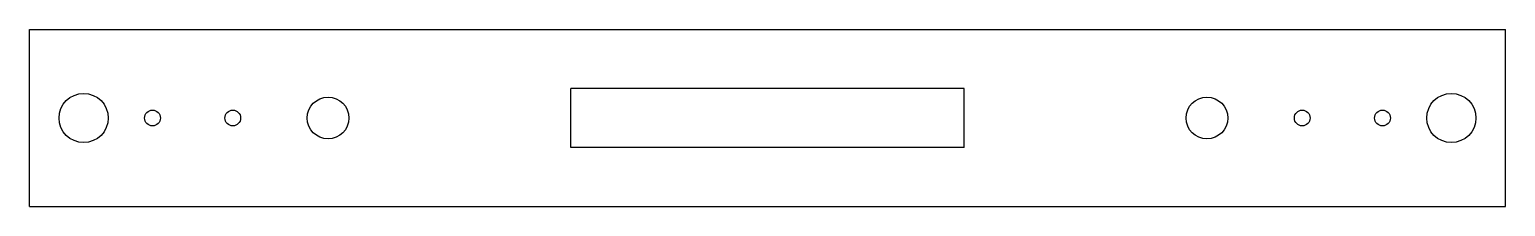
# Model space of a CAD drawing. Extents: x -150 to 150, y -30 to 6.
import ezdxf

# ---------------------------------------------------------------- set-up
doc = ezdxf.new("R2010")
doc.units = 0
doc.header["$MEASUREMENT"] = 0
doc.layers.add('VISIBLE', color=7, linetype='CONTINUOUS')

msp = doc.modelspace()

# ---------------------------------------------------------------- linework, layer by layer
at = {"layer": 'VISIBLE'}
for p, q in [((-150, -30), (-150, 6)), ((-150, 6), (150, 6)), ((150, -30), (150, 6)), ((-40, -18), (-40, -6)), ((40, -6), (-40, -6)), ((40, -18), (40, -6)), ((40, -18), (-40, -18)), ((-150, -30), (150, -30))]:
    msp.add_line(p, q, dxfattribs=at)
for centre, radius in [((-139, -12), 5), ((-89.32, -12), 4.25), ((89.32, -12), 4.25), ((139, -12), 5), ((-125, -12), 1.6), ((-108.69, -12), 1.6), ((108.69, -12), 1.6), ((125, -12), 1.6)]:
    msp.add_circle(centre, radius, dxfattribs=at)

doc.saveas('drawing.dxf')
